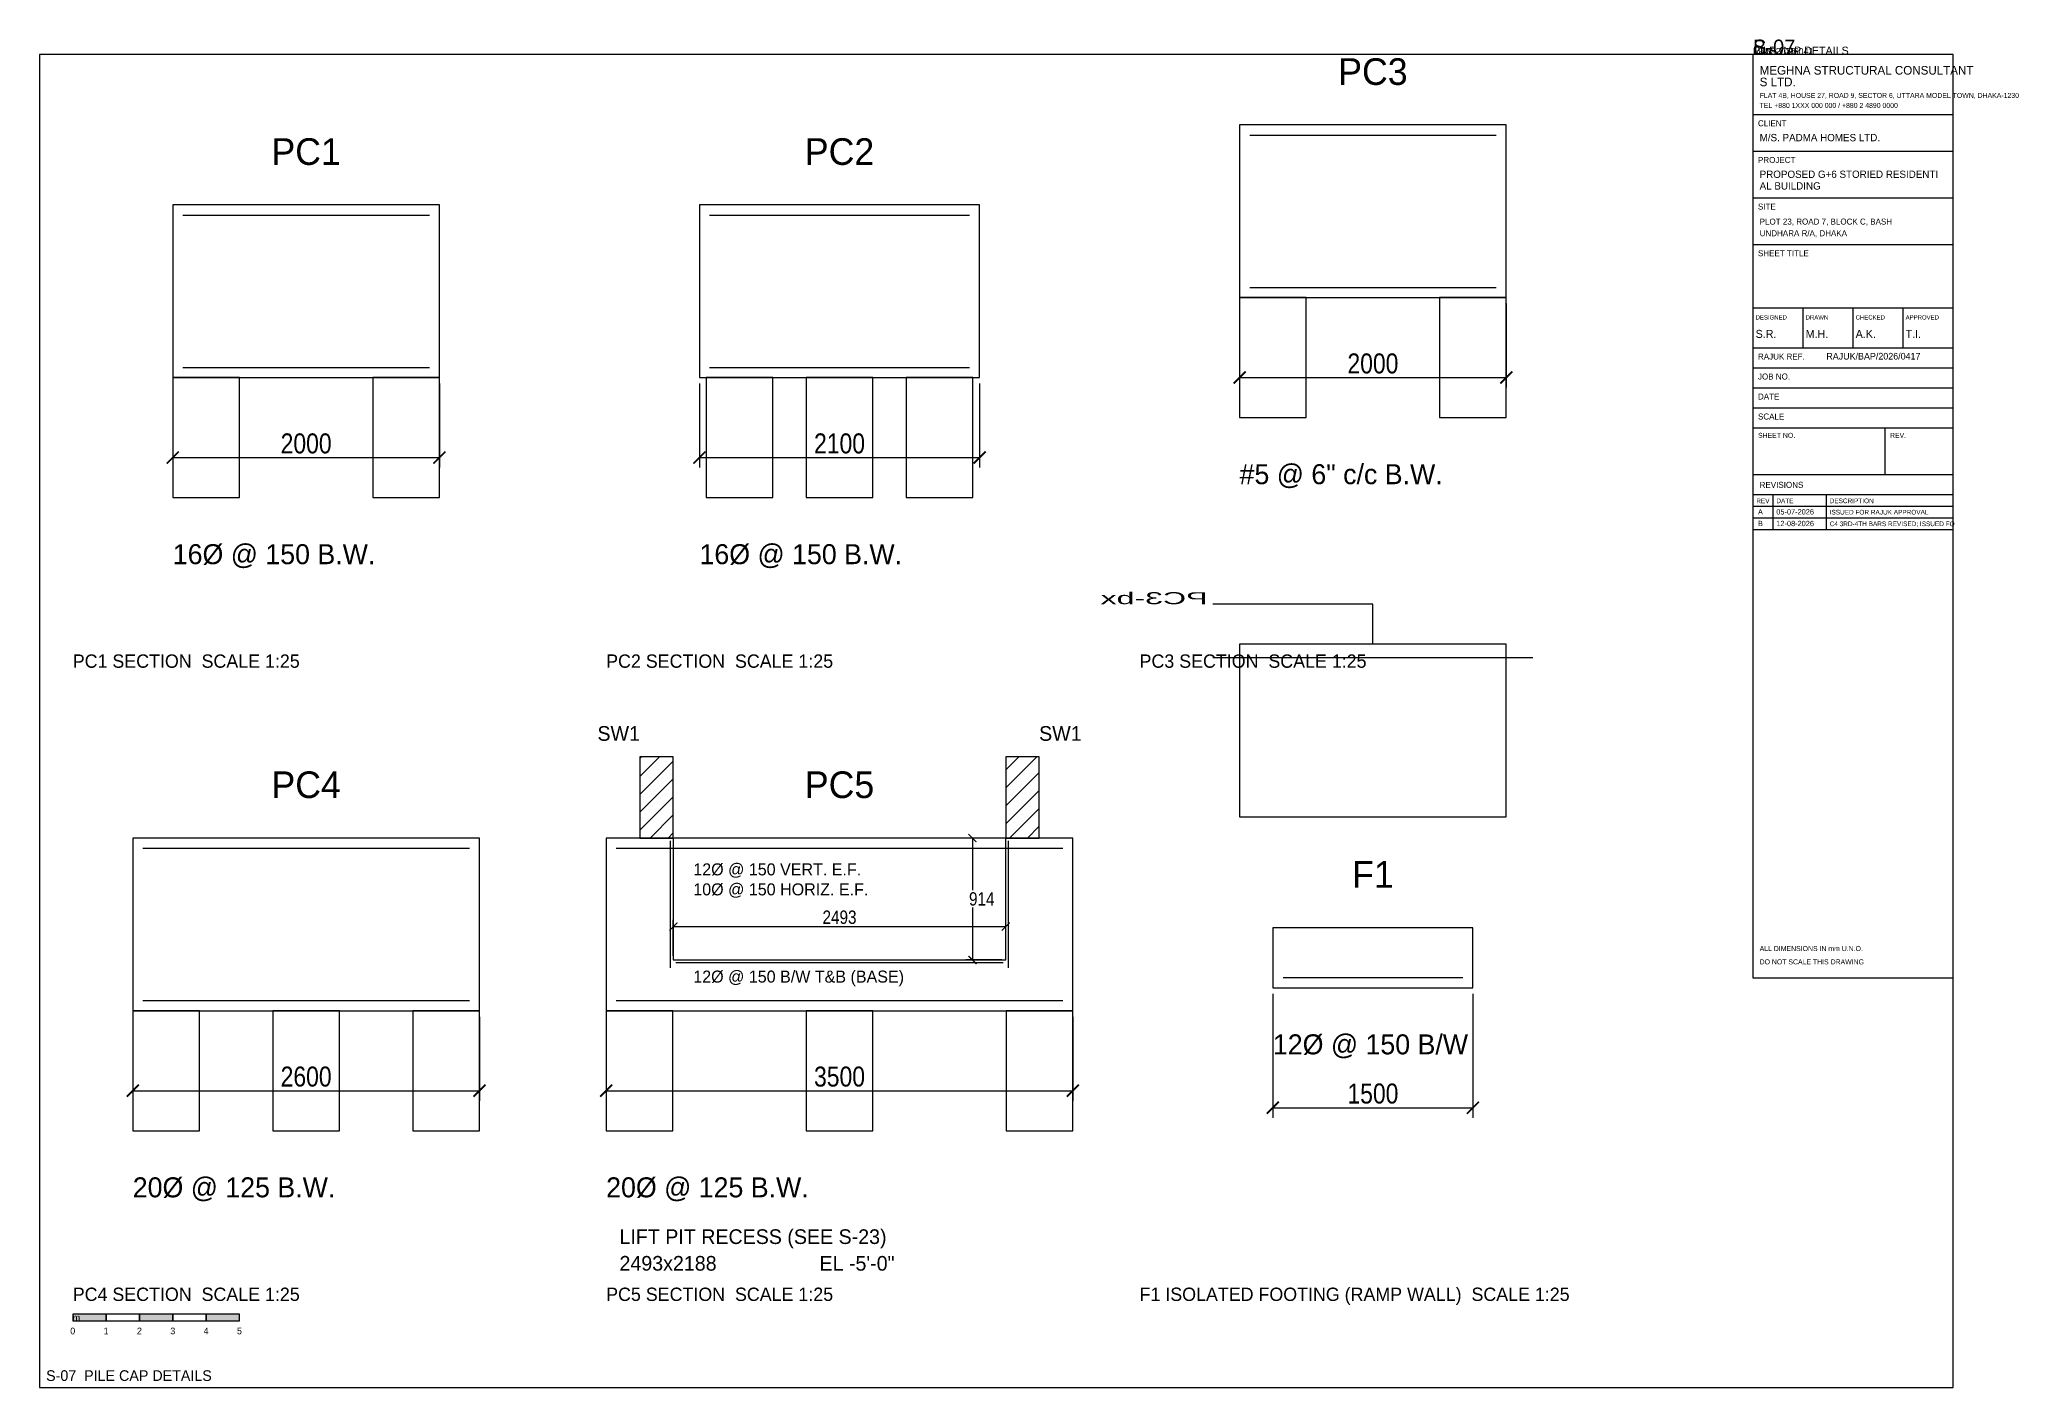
# Model space of a CAD drawing. Extents: x 1000 to 743527, y -207200 to 58857.
# Drawn here: x 486800 to 545927, y 1000 to 41457 of the extents above; entities that cross this region are included whole.
import ezdxf
from ezdxf.enums import TextEntityAlignment as Align

# ---------------------------------------------------------------- set-up
doc = ezdxf.new("R2010")
doc.units = 0
for name, color, linetype in [('Dimension', 6, 'Continuous'), ('Foundation', 3, 'Continuous'), ('Hatch', 9, 'Continuous'), ('Rod-1', 6, 'Continuous'), ('Rod-2', 2, 'Continuous'), ('Sheet', 7, 'Continuous'), ('Text-1', 7, 'Continuous'), ('Text-2', 7, 'Continuous'), ('TITLE', 7, 'Continuous'), ('Wall', 1, 'Continuous')]:
    doc.layers.add(name, color=color, linetype=linetype)
doc.styles.add('OpenSansCondensed-Light', font='OpenSansCondensed-Light.ttf')
doc.dimstyles.new('EZDXF', dxfattribs={"dimtxt": 0.25, "dimasz": 0.175, "dimexe": 0.375, "dimexo": 0.125, "dimgap": 0.1, "dimtad": 1, "dimlfac": 100, "dimzin": 12, "dimdsep": 46, "dimtxsty": 'OpenSansCondensed-Light', "dimblk": 'ARCHTICK', "dimcen": 2.5, "dimazin": 3, "dimtfac": 0.5, "dimtmove": 2, "dimatfit": 3})

# ---------------------------------------------------------------- blocks, each defined once
blk = doc.blocks.new('TITLE_BLOCK')
at = {"layer": 'TITLE'}
for p, q in [((0, -18), (60, -18)), ((0, -29), (60, -29)), ((0, -43), (60, -43)), ((0, -57), (60, -57)), ((0, -76), (60, -76)), ((0, -76), (0, -88)), ((15, -76), (15, -88)), ((30, -76), (30, -88)), ((45, -76), (45, -88)), ((0, -88), (60, -88)), ((0, -94), (60, -94)), ((0, -100), (60, -100)), ((0, -106), (60, -106)), ((0, -112), (60, -112)), ((39.6, -112), (39.6, -126)), ((0, -126), (60, -126)), ((0, -132), (60, -132)), ((0, -132), (60, -132)), ((0, -135.5), (60, -135.5)), ((6, -132), (6, -142.5)), ((22, -132), (22, -142.5)), ((0, -139), (60, -139)), ((0, -142.5), (60, -142.5))]:
    blk.add_line(p, q, dxfattribs=at)
blk.add_lwpolyline([(0, -277), (60, -277), (60, 0), (0, 0)], close=True, dxfattribs=at)
at = {"layer": 'Text-1'}
for tag, height in [('JOBNO', 2), ('SCALE', 2), ('SHEETTITLE', 2.4), ('SHEETTITLE2', 2.4), ('DATE', 2), ('SHEETNO', 4.5), ('REV', 4.5)]:
    blk.add_attdef(tag, (0, 0), '', height=height, dxfattribs=at)
at = {"layer": 'TITLE'}
for s, height, p in [('MEGHNA STRUCTURAL CONSULTANT', 2.6, (2, -6)), ('S LTD.', 2.6, (2, -9.5)), ('FLAT 4B, HOUSE 27, ROAD 9, SECTOR 6, UTTARA MODEL TOWN, DHAKA-1230', 1.5, (2, -13)), ('TEL +880 1XXX 000 000 / +880 2 4890 0000', 1.5, (2, -16)), ('CLIENT', 1.8, (1.5, -21.5)), ('M/S. PADMA HOMES LTD.', 2.2, (2, -26)), ('PROJECT', 1.8, (1.5, -32.5)), ('PROPOSED G+6 STORIED RESIDENTI', 2.2, (2, -37)), ('AL BUILDING', 2.2, (2, -40.5)), ('SITE', 1.8, (1.5, -46.5)), ('UNDHARA R/A, DHAKA', 1.8, (2, -54.5)), ('PLOT 23, ROAD 7, BLOCK C, BASH', 1.8, (2, -51)), ('SHEET TITLE', 1.8, (1.5, -60.5)), ('DESIGNED', 1.3, (0.8, -79.5)), ('S.R.', 2.4, (0.8, -85)), ('DRAWN', 1.3, (15.8, -79.5)), ('M.H.', 2.4, (15.8, -85)), ('A.K.', 2.4, (30.8, -85)), ('CHECKED', 1.3, (30.8, -79.5)), ('APPROVED', 1.3, (45.8, -79.5)), ('T.I.', 2.4, (45.8, -85)), ('RAJUK REF.', 1.8, (1.5, -91.5)), ('RAJUK/BAP/2026/0417', 2, (22, -91.5)), ('JOB NO.', 1.8, (1.5, -97.5)), ('DATE', 1.8, (1.5, -103.5)), ('SCALE', 1.8, (1.5, -109.5)), ('SHEET NO.', 1.5, (1.5, -115)), ('REV.', 1.5, (41.1, -115)), ('REVISIONS', 1.8, (2, -130)), ('REV', 1.4, (1, -134.6)), ('DATE', 1.4, (7, -134.6)), ('DESCRIPTION', 1.4, (23, -134.6)), ('ALL DIMENSIONS IN mm U.N.O.', 1.5, (2, -269)), ('DO NOT SCALE THIS DRAWING', 1.5, (2, -273))]:
    blk.add_text(s, height=height, dxfattribs=at).set_placement(p)
blk = doc.blocks.new('SCALE_BAR')
at = {"layer": 'Sheet'}
h = blk.add_hatch(color=7, dxfattribs=at)
h.dxf.hatch_style = 1
h.paths.add_polyline_path([(0, 0), (10, 0), (10, 2), (0, 2)])
h = blk.add_hatch(color=7, dxfattribs=at)
h.dxf.hatch_style = 1
h.paths.add_polyline_path([(20, 0), (30, 0), (30, 2), (20, 2)])
h = blk.add_hatch(color=7, dxfattribs=at)
h.dxf.hatch_style = 1
h.paths.add_polyline_path([(40, 0), (50, 0), (50, 2), (40, 2)])
for points in [[(0, 0), (10, 0), (10, 2), (0, 2)], [(10, 0), (20, 0), (20, 2), (10, 2)], [(20, 0), (30, 0), (30, 2), (20, 2)], [(30, 0), (40, 0), (40, 2), (30, 2)], [(40, 0), (50, 0), (50, 2), (40, 2)]]:
    blk.add_lwpolyline(points, close=True, dxfattribs=at)
for s, p in [('0', (0, -4)), ('1', (10, -4)), ('2', (20, -4)), ('3', (30, -4)), ('4', (40, -4)), ('5', (50, -4))]:
    blk.add_text(s, height=2, dxfattribs=at).set_placement(p, align=Align.CENTER)
at = {"layer": 'Text-1'}
blk.add_attdef('UNIT', (0, 0), '', height=2, dxfattribs=at)
blk = doc.blocks.new('_ARCHTICK')
at = {"color": 0, "linetype": 'BYBLOCK', "const_width": 0.15}
blk.add_lwpolyline([(-0.5, -0.5), (0.5, 0.5)], dxfattribs=at)
blk = doc.blocks.new('PC3_BAR')
at = {"layer": 'Rod-1'}
blk.add_lwpolyline([(0, 0), (0, 300), (600, 300)], dxfattribs=at)
at = {"layer": 'Text-2'}
blk.add_text('PC3-bx', height=90, dxfattribs=at).set_placement((620, 300))
blk = doc.blocks.new('PC3_CAGE')
at = {"layer": 'Rod-1'}
blk.add_line((-600, -100), (600, -100), dxfattribs=at)
at = {"layer": 'Rod-1', "xscale": -1}
blk.add_blockref('PC3_BAR', (0, 0), dxfattribs=at)
blk = doc.blocks.new('PC3_DETAIL')
at = {"layer": 'Foundation'}
blk.add_lwpolyline([(-1000, -1295.4), (1000, -1295.4), (1000, 0), (-1000, 0)], close=True, dxfattribs=at)
at = {"layer": 'Rod-1', "xscale": 2}
blk.add_blockref('PC3_CAGE', (0, 0), dxfattribs=at)

msp = doc.modelspace()

# ---------------------------------------------------------------- hatches: boundary and pattern name
at = {"layer": 'Hatch'}
h = msp.add_hatch(dxfattribs=at)
h.set_pattern_fill('ANSI31', scale=120)
h.paths.add_polyline_path([(504813.6, 17490.8), (505813.6, 17490.8), (505813.6, 19929.2), (504813.6, 19929.2)])
h = msp.add_hatch(dxfattribs=at)
h.set_pattern_fill('ANSI31', scale=120)
h.paths.add_polyline_path([(515786.4, 17490.8), (516786.4, 17490.8), (516786.4, 19929.2), (515786.4, 19929.2)])

# ---------------------------------------------------------------- linework, layer by layer
at = {"layer": 'Foundation'}
for points in [[(522800, 33709.2), (530800, 33709.2), (530800, 38890.8), (522800, 38890.8)], [(490800, 31309.2), (498800, 31309.2), (498800, 36490.8), (490800, 36490.8)], [(506600, 31309.2), (515000, 31309.2), (515000, 36490.8), (506600, 36490.8)], [(522800, 30109.2), (524800, 30109.2), (524800, 33709.2), (522800, 33709.2)], [(522800, 30109.2), (524800, 30109.2), (524800, 33709.2), (522800, 33709.2)], [(528800, 30109.2), (530800, 30109.2), (530800, 33709.2), (528800, 33709.2)], [(528800, 30109.2), (530800, 30109.2), (530800, 33709.2), (528800, 33709.2)], [(490800, 27709.2), (492800, 27709.2), (492800, 31309.2), (490800, 31309.2)], [(496800, 27709.2), (498800, 27709.2), (498800, 31309.2), (496800, 31309.2)], [(506800, 27709.2), (508800, 27709.2), (508800, 31309.2), (506800, 31309.2)], [(509800, 27709.2), (511800, 27709.2), (511800, 31309.2), (509800, 31309.2)], [(512800, 27709.2), (514800, 27709.2), (514800, 31309.2), (512800, 31309.2)], [(489600, 12309.2), (500000, 12309.2), (500000, 17490.8), (489600, 17490.8)], [(503800, 12309.2), (517800, 12309.2), (517800, 17490.8), (503800, 17490.8)], [(523800, 13000), (529800, 13000), (529800, 14800), (523800, 14800)], [(489600, 8709.2), (491600, 8709.2), (491600, 12309.2), (489600, 12309.2)], [(489600, 8709.2), (491600, 8709.2), (491600, 12309.2), (489600, 12309.2)], [(493800, 8709.2), (495800, 8709.2), (495800, 12309.2), (493800, 12309.2)], [(498000, 8709.2), (500000, 8709.2), (500000, 12309.2), (498000, 12309.2)], [(498000, 8709.2), (500000, 8709.2), (500000, 12309.2), (498000, 12309.2)], [(503800, 8709.2), (505800, 8709.2), (505800, 12309.2), (503800, 12309.2)], [(503800, 8709.2), (505800, 8709.2), (505800, 12309.2), (503800, 12309.2)], [(503800, 8709.2), (505800, 8709.2), (505800, 12309.2), (503800, 12309.2)], [(509800, 8709.2), (511800, 8709.2), (511800, 12309.2), (509800, 12309.2)], [(509800, 8709.2), (511800, 8709.2), (511800, 12309.2), (509800, 12309.2)], [(509800, 8709.2), (511800, 8709.2), (511800, 12309.2), (509800, 12309.2)], [(515800, 8709.2), (517800, 8709.2), (517800, 12309.2), (515800, 12309.2)], [(515800, 8709.2), (517800, 8709.2), (517800, 12309.2), (515800, 12309.2)], [(515800, 8709.2), (517800, 8709.2), (517800, 12309.2), (515800, 12309.2)]]:
    msp.add_lwpolyline(points, close=True, dxfattribs=at)
msp.add_lwpolyline([(505813.6, 17490.8), (505813.6, 13833.2), (515786.4, 13833.2), (515786.4, 17490.8)], dxfattribs=at)
at = {"layer": 'Rod-1'}
for p, q in [((523104, 34013.2), (530496, 34013.2)), ((491104, 31613.2), (498496, 31613.2)), ((506904, 31613.2), (514696, 31613.2)), ((505733.6, 13593.2), (505733.6, 17410.8)), ((515866.4, 13593.2), (515866.4, 17410.8)), ((524104, 13304), (529496, 13304)), ((489904, 12613.2), (499696, 12613.2)), ((504104, 12613.2), (517496, 12613.2))]:
    msp.add_line(p, q, dxfattribs=at)
at = {"layer": 'Rod-2'}
for p, q in [((523104, 38586.8), (530496, 38586.8)), ((491104, 36186.8), (498496, 36186.8)), ((506904, 36186.8), (514696, 36186.8)), ((489904, 17186.8), (499696, 17186.8)), ((504104, 17186.8), (517496, 17186.8)), ((505893.6, 13753.2), (515706.4, 13753.2))]:
    msp.add_line(p, q, dxfattribs=at)
at = {"layer": 'Sheet'}
msp.add_lwpolyline([(486800, 1000), (544200, 1000), (544200, 41000), (486800, 41000)], close=True, dxfattribs=at)
at = {"layer": 'Wall'}
for points in [[(504813.6, 17490.8), (505813.6, 17490.8), (505813.6, 19929.2), (504813.6, 19929.2)], [(515786.4, 17490.8), (516786.4, 17490.8), (516786.4, 19929.2), (515786.4, 19929.2)]]:
    msp.add_lwpolyline(points, close=True, dxfattribs=at)

# ---------------------------------------------------------------- block references
at = {"layer": 'Rod-1', "xscale": 4, "yscale": 4}
msp.add_blockref('PC3_DETAIL', (526800, 23309.2), dxfattribs=at)
at = {"layer": 'Sheet', "xscale": 100, "yscale": 100}
msp.add_blockref('SCALE_BAR', (487800, 3000), dxfattribs=at).add_auto_attribs({'UNIT': 'm'})
at = {"layer": 'TITLE', "xscale": 100, "yscale": 100}
msp.add_blockref('TITLE_BLOCK', (538200, 41000), dxfattribs=at).add_auto_attribs({'SHEETTITLE': 'PILE CAP DETAILS', 'JOBNO': 'MSC-2026-041', 'DATE': '12-08-2026', 'SCALE': '1:25', 'SHEETNO': 'S-07', 'REV': 'B'})

# ---------------------------------------------------------------- texts
at = {"layer": 'Sheet'}
for s, height, p in [('PC1 SECTION  SCALE 1:25', 400, (487800, 22600)), ('PC2 SECTION  SCALE 1:25', 400, (503800, 22600)), ('PC3 SECTION  SCALE 1:25', 400, (519800, 22600)), ('PC4 SECTION  SCALE 1:25', 400, (487800, 3600)), ('PC5 SECTION  SCALE 1:25', 400, (503800, 3600)), ('F1 ISOLATED FOOTING (RAMP WALL)  SCALE 1:25', 400, (519800, 3600)), ('S-07  PILE CAP DETAILS', 320, (487000, 1200))]:
    msp.add_text(s, height=height, dxfattribs=at).set_placement(p)
at = {"layer": 'Text-1'}
for s, p in [('PC3', (526800, 40090.8)), ('PC1', (494800, 37690.8)), ('PC2', (510800, 37690.8)), ('PC4', (494800, 18690.8)), ('PC5', (510800, 18690.8)), ('F1', (526800, 16000))]:
    msp.add_text(s, height=800, dxfattribs=at).set_placement(p, align=Align.CENTER)
msp.add_text('SW1', height=440, dxfattribs=at).set_placement((504813.6, 20409.2), align=Align.RIGHT)
msp.add_text('SW1', height=440, dxfattribs=at).set_placement((516786.4, 20409.2))
at = {"layer": 'Text-2'}
for s, height, p in [('#5 @ 6" c/c B.W.', 600, (522800, 28109.2)), ('16%%C @ 150 B.W.', 600, (490800, 25709.2)), ('16%%C @ 150 B.W.', 600, (506600, 25709.2)), ('12%%C @ 150 VERT. E.F.', 360, (506413.6, 16370.8)), ('10%%C @ 150 HORIZ. E.F.', 360, (506413.6, 15770.8)), ('12%%C @ 150 B/W T&B (BASE)', 360, (506413.6, 13153.2)), ('12%%C @ 150 B/W', 600, (523800, 11000)), ('20%%C @ 125 B.W.', 600, (489600, 6709.2)), ('20%%C @ 125 B.W.', 600, (503800, 6709.2)), ('LIFT PIT RECESS (SEE S-23)', 440, (504200, 5309.2)), ('2493x2188', 440, (504200, 4509.2)), ('EL -5\'-0"', 440, (510200, 4509.2))]:
    msp.add_text(s, height=height, dxfattribs=at).set_placement(p)
at = {"layer": 'TITLE'}
for s, height, p in [('A', 160, (538350, 27200)), ('05-07-2026', 160, (538900, 27200)), ('ISSUED FOR RAJUK APPROVAL', 140, (540500, 27200)), ('B', 160, (538350, 26850)), ('12-08-2026', 160, (538900, 26850)), ('C4 3RD-4TH BARS REVISED; ISSUED FO', 140, (540500, 26850))]:
    msp.add_text(s, height=height, dxfattribs=at).set_placement(p)

# ---------------------------------------------------------------- dimensions: what is measured, and where the dimension line sits
at = {"layer": 'Dimension'}
for base, p1, p2, override in [((522800, 31309.2), (522800, 33709.2), (530800, 33709.2), {"dimtxt": 600, "dimasz": 360, "dimexe": 300, "dimexo": 180, "dimgap": 120, "dimtad": 1, "dimtih": 1, "dimtoh": 1, "dimdec": 0, "dimlfac": 0.25}), ((490800, 28909.2), (490800, 31309.2), (498800, 31309.2), {"dimtxt": 600, "dimasz": 360, "dimexe": 300, "dimexo": 180, "dimgap": 120, "dimtad": 1, "dimtih": 1, "dimtoh": 1, "dimdec": 0, "dimlfac": 0.25}), ((506600, 28909.2), (506600, 31309.2), (515000, 31309.2), {"dimtxt": 600, "dimasz": 360, "dimexe": 300, "dimexo": 180, "dimgap": 120, "dimtad": 1, "dimtih": 1, "dimtoh": 1, "dimdec": 0, "dimlfac": 0.25}), ((505813.6, 14833.2), (505813.6, 13833.2), (515786.4, 13833.2), {"dimtxt": 400, "dimasz": 240, "dimexe": 200, "dimexo": 120, "dimgap": 80, "dimtad": 1, "dimtih": 1, "dimtoh": 1, "dimdec": 0, "dimlfac": 0.25}), ((523800, 9400), (523800, 13000), (529800, 13000), {"dimtxt": 600, "dimasz": 360, "dimexe": 300, "dimexo": 180, "dimgap": 120, "dimtad": 1, "dimtih": 1, "dimtoh": 1, "dimdec": 0, "dimlfac": 0.25}), ((489600, 9909.2), (489600, 12309.2), (500000, 12309.2), {"dimtxt": 600, "dimasz": 360, "dimexe": 300, "dimexo": 180, "dimgap": 120, "dimtad": 1, "dimtih": 1, "dimtoh": 1, "dimdec": 0, "dimlfac": 0.25}), ((503800, 9909.2), (503800, 12309.2), (517800, 12309.2), {"dimtxt": 600, "dimasz": 360, "dimexe": 300, "dimexo": 180, "dimgap": 120, "dimtad": 1, "dimtih": 1, "dimtoh": 1, "dimdec": 0, "dimlfac": 0.25})]:
    msp.add_linear_dim(base=base, p1=p1, p2=p2, dimstyle='EZDXF', override=override, dxfattribs=at).render()
msp.add_linear_dim(base=(514786.4, 17490.8), p1=(515786.4, 17490.8), p2=(515786.4, 13833.2), angle=90, dimstyle='EZDXF', override={"dimtxt": 400, "dimasz": 240, "dimexe": 200, "dimexo": 120, "dimgap": 80, "dimtad": 1, "dimtih": 1, "dimtoh": 1, "dimdec": 0, "dimlfac": 0.25}, dxfattribs=at).render()

doc.saveas('drawing.dxf')
